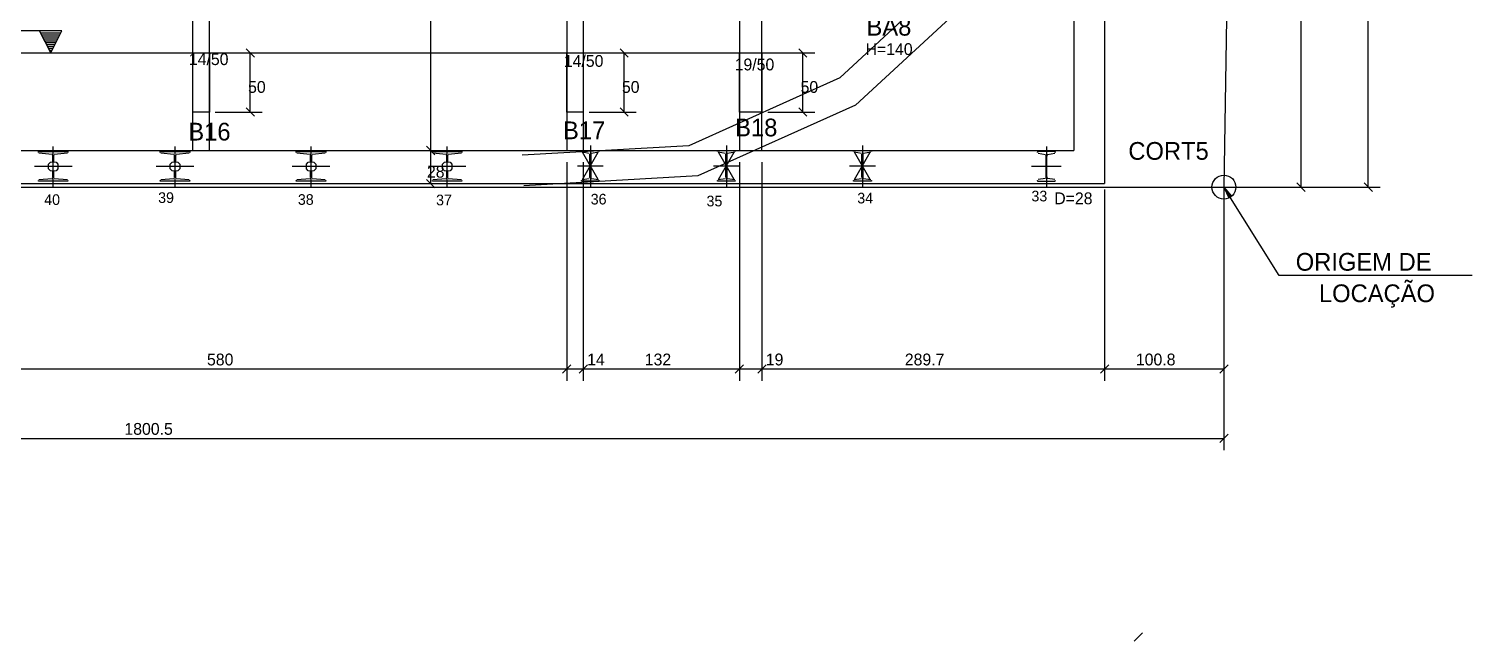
# Model space of a CAD drawing. Header units: metres. Extents: x -5 to 6148, y -6 to 3991.
# Drawn here: x 4862 to 6082, y 1701 to 2219 of the extents above; entities that cross this region are included whole.
import ezdxf

# ---------------------------------------------------------------- set-up
doc = ezdxf.new("R2010")
doc.units = ezdxf.units.M

msp = doc.modelspace()

# ---------------------------------------------------------------- linework, layer by layer
msp.add_circle((5872.2, 2084.9), 10.1)
at = {"layer": '1', "color": 1}
for p, q in [((5745.4, 2417.9), (5745.4, 2115.9)), ((5771.4, 2406.1), (5771.4, 2087.9)), ((4340.2, 2115.9), (5745.4, 2115.9)), ((2991.2, 2087.9), (5771.4, 2087.9))]:
    msp.add_line(p, q, dxfattribs=at)
for points in [[(5644.6, 2267.3), (5547.5, 2177.4), (5419.9, 2119.9), (5279.1, 2112)], [(5662.3, 2248.2), (5560.8, 2154.3), (5427.6, 2094.3), (5280.6, 2086)]]:
    msp.add_lwpolyline(points, dxfattribs=at)
at = {"layer": '2', "color": 2}
for p, q in [((5894.6, 3601.7), (5872.2, 2084.9)), ((5052.8, 2194.8), (5045.8, 2201.9)), ((5368.8, 2194.8), (5361.8, 2201.9)), ((5519.8, 2194.8), (5512.8, 2201.9)), ((5052.8, 2144.8), (5045.8, 2151.9)), ((5368.8, 2144.8), (5361.8, 2151.9)), ((5519.8, 2144.8), (5512.8, 2151.9)), ((5198.1, 2119.4), (5205.2, 2112.3)), ((5198.1, 2119.4), (5205.2, 2112.3)), ((5198.1, 2091.4), (5205.2, 2084.3)), ((5941, 2081.3), (5933.9, 2088.4)), ((5997.7, 2081.3), (5990.6, 2088.4)), ((2401.7, 2084.8), (5872.2, 2084.8)), ((5313.2, 1927.6), (5320.2, 1934.7)), ((5313.2, 1927.6), (5320.2, 1934.7)), ((5327.2, 1927.6), (5334.2, 1934.7)), ((5327.2, 1927.6), (5334.2, 1934.7)), ((5459.2, 1927.6), (5466.2, 1934.7)), ((5459.2, 1927.6), (5466.2, 1934.7)), ((5478.2, 1927.6), (5485.2, 1934.7)), ((5478.2, 1927.6), (5485.2, 1934.7)), ((5478.2, 1927.6), (5485.2, 1934.7)), ((5767.9, 1927.6), (5774.9, 1934.7)), ((5767.9, 1927.6), (5774.9, 1934.7)), ((5868.7, 1927.6), (5875.7, 1934.7)), ((5868.7, 1868.9), (5875.7, 1876)), ((5796.3, 1700.9), (5803.4, 1708))]:
    msp.add_line(p, q, dxfattribs=at)
at = {"layer": '3', "color": 3}
for p, q in [((5000.7, 2115.9), (5000.7, 2366.9)), ((5014.7, 2115.9), (5014.7, 2366.9)), ((4890, 2217.1), (4766.1, 2217.1)), ((4880.6, 2198.4), (4871.2, 2217.1)), ((4872.1, 2215.4), (4889.1, 2215.4)), ((4872.9, 2213.8), (4888.3, 2213.8)), ((4873.7, 2212.1), (4887.5, 2212.1)), ((4874.6, 2210.4), (4886.6, 2210.4)), ((4875.4, 2208.7), (4885.8, 2208.7)), ((4880.6, 2198.4), (4890, 2217.1)), ((4876.2, 2207.1), (4885, 2207.1)), ((4877.1, 2205.4), (4884.1, 2205.4)), ((4877.9, 2203.7), (4883.3, 2203.7)), ((4878.7, 2202.1), (4882.4, 2202.1)), ((4879.6, 2200.4), (4881.6, 2200.4))]:
    msp.add_line(p, q, dxfattribs=at)
for points in [[(5316.7, 2238.4), (5316.7, 2115.9)], [(5330.7, 2238.4), (5330.7, 2115.9)], [(5462.7, 2238.4), (5462.7, 2115.9)], [(5481.7, 2115.9), (5481.7, 2238.4)]]:
    msp.add_lwpolyline(points, dxfattribs=at)
at = {"layer": '6', "color": 6}
for p, q in [((4870.2, 2114.9), (4895.2, 2114.9)), ((4870.2, 2114.1), (4870.2, 2114.9)), ((4881.8, 2112.4), (4870.7, 2113.5)), ((4882.3, 2106.3), (4882.3, 2111.8)), ((4882.7, 2085.5), (4882.7, 2119.2)), ((4894.7, 2113.5), (4883.6, 2112.4)), ((4895.2, 2114.9), (4895.2, 2114.1)), ((4973.2, 2114.9), (4998.2, 2114.9)), ((4973.2, 2114.1), (4973.2, 2114.9)), ((4984.8, 2112.4), (4973.7, 2113.5)), ((4985.3, 2106.3), (4985.3, 2111.8)), ((4985.7, 2085.5), (4985.7, 2119.2)), ((4997.7, 2113.5), (4986.6, 2112.4)), ((4998.2, 2114.9), (4998.2, 2114.1)), ((5088.2, 2114.9), (5113.2, 2114.9)), ((5088.2, 2114.1), (5088.2, 2114.9)), ((5099.8, 2112.4), (5088.7, 2113.5)), ((5100.3, 2106.3), (5100.3, 2111.8)), ((5100.7, 2085.5), (5100.7, 2119.2)), ((5112.7, 2113.5), (5101.6, 2112.4)), ((5113.2, 2114.9), (5113.2, 2114.1)), ((5203.2, 2114.9), (5228.2, 2114.9)), ((5203.2, 2114.1), (5203.2, 2114.9)), ((5214.8, 2112.4), (5203.7, 2113.5)), ((5215.3, 2106.3), (5215.3, 2111.8)), ((5215.7, 2085.5), (5215.7, 2119.2)), ((5227.7, 2113.5), (5216.6, 2112.4)), ((5228.2, 2114.9), (5228.2, 2114.1)), ((5329.2, 2115.9), (5344.2, 2115.9)), ((5329.2, 2115.1), (5329.2, 2115.9)), ((5335.8, 2113.4), (5329.7, 2114.5)), ((5343.3, 2091.3), (5330, 2114.4)), ((5330, 2091.3), (5343.3, 2114.4)), ((5336.3, 2092.9), (5336.3, 2112.8)), ((5336.7, 2120.2), (5336.7, 2085.5)), ((5337.1, 2112.8), (5337.1, 2092.9)), ((5343.7, 2114.5), (5337.6, 2113.4)), ((5344.2, 2115.9), (5344.2, 2115.1)), ((5444.2, 2115.9), (5459.2, 2115.9)), ((5444.2, 2115.1), (5444.2, 2115.9)), ((5450.8, 2113.4), (5444.7, 2114.5)), ((5458.3, 2091.3), (5445, 2114.4)), ((5445, 2091.3), (5458.3, 2114.4)), ((5451.3, 2092.9), (5451.3, 2112.8)), ((5451.7, 2120.2), (5451.7, 2085.5)), ((5452.1, 2112.8), (5452.1, 2092.9)), ((5458.7, 2114.5), (5452.6, 2113.4)), ((5459.2, 2115.9), (5459.2, 2115.1)), ((5559.2, 2115.9), (5574.2, 2115.9)), ((5559.2, 2115.1), (5559.2, 2115.9)), ((5565.8, 2113.4), (5559.7, 2114.5)), ((5573.3, 2091.3), (5560, 2114.4)), ((5560, 2091.3), (5573.3, 2114.4)), ((5566.3, 2092.9), (5566.3, 2112.8)), ((5566.7, 2120.2), (5566.7, 2085.5)), ((5567.1, 2112.8), (5567.1, 2092.9)), ((5573.7, 2114.5), (5567.6, 2113.4)), ((5574.2, 2115.9), (5574.2, 2115.1)), ((5714.7, 2114.9), (5714.7, 2114.1)), ((5729.7, 2114.9), (5714.7, 2114.9)), ((5715.2, 2113.5), (5721.3, 2112.4)), ((5721.8, 2111.8), (5721.8, 2092.9)), ((5722.2, 2119.2), (5722.2, 2085.5)), ((5722.6, 2092.9), (5722.6, 2111.8)), ((5723.1, 2112.4), (5729.2, 2113.5)), ((5729.7, 2114.1), (5729.7, 2114.9)), ((4898.6, 2102.4), (4866.8, 2102.4)), ((4882.3, 2092.9), (4882.3, 2098.4)), ((4883.1, 2098.4), (4883.1, 2092.9)), ((5001.6, 2102.4), (4969.8, 2102.4)), ((4985.3, 2092.9), (4985.3, 2098.4)), ((4986.1, 2098.4), (4986.1, 2092.9)), ((5116.6, 2102.4), (5084.8, 2102.4)), ((5100.3, 2092.9), (5100.3, 2098.4)), ((5101.1, 2098.4), (5101.1, 2092.9)), ((5231.6, 2102.4), (5199.8, 2102.4)), ((5215.3, 2092.9), (5215.3, 2098.4)), ((5216.1, 2098.4), (5216.1, 2092.9)), ((5325.8, 2102.9), (5347.6, 2102.9)), ((5440.8, 2102.9), (5462.6, 2102.9)), ((5555.8, 2102.9), (5577.6, 2102.9)), ((5734.7, 2102.4), (5709.7, 2102.4)), ((4870.2, 2089.9), (4870.2, 2090.6)), ((4895.2, 2089.9), (4870.2, 2089.9)), ((4870.7, 2091.2), (4881.8, 2092.3)), ((4883.6, 2092.3), (4894.7, 2091.2)), ((4895.2, 2090.6), (4895.2, 2089.9)), ((4973.2, 2089.9), (4973.2, 2090.6)), ((4998.2, 2089.9), (4973.2, 2089.9)), ((4973.7, 2091.2), (4984.8, 2092.3)), ((4986.6, 2092.3), (4997.7, 2091.2)), ((4998.2, 2090.6), (4998.2, 2089.9)), ((5088.2, 2089.9), (5088.2, 2090.6)), ((5113.2, 2089.9), (5088.2, 2089.9)), ((5088.7, 2091.2), (5099.8, 2092.3)), ((5101.6, 2092.3), (5112.7, 2091.2)), ((5113.2, 2090.6), (5113.2, 2089.9)), ((5203.2, 2089.9), (5203.2, 2090.6)), ((5228.2, 2089.9), (5203.2, 2089.9)), ((5203.7, 2091.2), (5214.8, 2092.3)), ((5216.6, 2092.3), (5227.7, 2091.2)), ((5228.2, 2090.6), (5228.2, 2089.9)), ((5329.2, 2089.9), (5329.2, 2090.6)), ((5344.2, 2089.9), (5329.2, 2089.9)), ((5329.7, 2091.2), (5335.8, 2092.3)), ((5337.6, 2092.3), (5343.7, 2091.2)), ((5344.2, 2090.6), (5344.2, 2089.9)), ((5444.2, 2089.9), (5444.2, 2090.6)), ((5459.2, 2089.9), (5444.2, 2089.9)), ((5444.7, 2091.2), (5450.8, 2092.3)), ((5452.6, 2092.3), (5458.7, 2091.2)), ((5459.2, 2090.6), (5459.2, 2089.9)), ((5559.2, 2089.9), (5559.2, 2090.6)), ((5574.2, 2089.9), (5559.2, 2089.9)), ((5559.7, 2091.2), (5565.8, 2092.3)), ((5567.6, 2092.3), (5573.7, 2091.2)), ((5574.2, 2090.6), (5574.2, 2089.9)), ((5714.7, 2090.6), (5714.7, 2089.9)), ((5714.7, 2089.9), (5729.7, 2089.9)), ((5721.3, 2092.3), (5715.2, 2091.2)), ((5729.2, 2091.2), (5723.1, 2092.3)), ((5729.7, 2089.9), (5729.7, 2090.6))]:
    msp.add_line(p, q, dxfattribs=at)
for points in [[(5000.7, 2198.4), (5014.7, 2198.4), (5014.7, 2148.4), (5000.7, 2148.4), (5000.7, 2198.4)], [(5316.7, 2198.4), (5330.7, 2198.4), (5330.7, 2148.4), (5316.7, 2148.4), (5316.7, 2198.4)], [(5462.7, 2198.4), (5481.7, 2198.4), (5481.7, 2148.4), (5462.7, 2148.4), (5462.7, 2198.4)], [(4870.2, 2114.1), (4870.2, 2114.4), (4870.4, 2114.6), (4870.7, 2114.7)], [(4882.3, 2111.8), (4882.3, 2111.5), (4882.1, 2111.3), (4881.8, 2111.2)], [(4883.1, 2111.8), (4883.1, 2106.3)], [(4883.6, 2111.2), (4883.3, 2111.3), (4883.1, 2111.5), (4883.1, 2111.8), (4883.1, 2111.8), (4883.1, 2111.8), (4883.1, 2111.8)], [(4894.7, 2114.7), (4895, 2114.6), (4895.2, 2114.4), (4895.2, 2114.1)], [(4973.2, 2114.1), (4973.2, 2114.4), (4973.4, 2114.6), (4973.7, 2114.7)], [(4985.3, 2111.8), (4985.3, 2111.5), (4985.1, 2111.3), (4984.8, 2111.2)], [(4986.1, 2111.8), (4986.1, 2106.3)], [(4986.6, 2111.2), (4986.3, 2111.3), (4986.1, 2111.5), (4986.1, 2111.8), (4986.1, 2111.8), (4986.1, 2111.8), (4986.1, 2111.8)], [(4997.7, 2114.7), (4998, 2114.6), (4998.2, 2114.4), (4998.2, 2114.1)], [(5088.2, 2114.1), (5088.2, 2114.4), (5088.4, 2114.6), (5088.7, 2114.7)], [(5100.3, 2111.8), (5100.3, 2111.5), (5100.1, 2111.3), (5099.8, 2111.2)], [(5101.1, 2111.8), (5101.1, 2106.3)], [(5101.6, 2111.2), (5101.3, 2111.3), (5101.1, 2111.5), (5101.1, 2111.8), (5101.1, 2111.8), (5101.1, 2111.8), (5101.1, 2111.8)], [(5112.7, 2114.7), (5113, 2114.6), (5113.2, 2114.4), (5113.2, 2114.1)], [(5203.2, 2114.1), (5203.2, 2114.4), (5203.4, 2114.6), (5203.7, 2114.7)], [(5215.3, 2111.8), (5215.3, 2111.5), (5215.1, 2111.3), (5214.8, 2111.2)], [(5216.1, 2111.8), (5216.1, 2106.3)], [(5216.6, 2111.2), (5216.3, 2111.3), (5216.1, 2111.5), (5216.1, 2111.8), (5216.1, 2111.8), (5216.1, 2111.8), (5216.1, 2111.8)], [(5227.7, 2114.7), (5228, 2114.6), (5228.2, 2114.4), (5228.2, 2114.1)], [(5329.2, 2115.1), (5329.2, 2115.4), (5329.4, 2115.6), (5329.7, 2115.7)], [(5336.3, 2112.8), (5336.3, 2112.5), (5336.1, 2112.3), (5335.8, 2112.2)], [(5337.6, 2112.2), (5337.3, 2112.3), (5337.1, 2112.5), (5337.1, 2112.8)], [(5343.7, 2115.7), (5344, 2115.6), (5344.2, 2115.4), (5344.2, 2115.1)], [(5444.2, 2115.1), (5444.2, 2115.4), (5444.4, 2115.6), (5444.7, 2115.7)], [(5451.3, 2112.8), (5451.3, 2112.5), (5451.1, 2112.3), (5450.8, 2112.2)], [(5452.6, 2112.2), (5452.3, 2112.3), (5452.1, 2112.5), (5452.1, 2112.8)], [(5458.7, 2115.7), (5459, 2115.6), (5459.2, 2115.4), (5459.2, 2115.1)], [(5559.2, 2115.1), (5559.2, 2115.4), (5559.4, 2115.6), (5559.7, 2115.7)], [(5566.3, 2112.8), (5566.3, 2112.5), (5566.1, 2112.3), (5565.8, 2112.2)], [(5567.6, 2112.2), (5567.3, 2112.3), (5567.1, 2112.5), (5567.1, 2112.8)], [(5573.7, 2115.7), (5574, 2115.6), (5574.2, 2115.4), (5574.2, 2115.1)], [(5714.7, 2114.1), (5714.7, 2114.4), (5714.9, 2114.6), (5715.2, 2114.7)], [(5721.8, 2111.8), (5721.8, 2111.5), (5721.6, 2111.3), (5721.3, 2111.2)], [(5723.1, 2111.2), (5722.8, 2111.3), (5722.6, 2111.5), (5722.6, 2111.8)], [(5729.2, 2114.7), (5729.5, 2114.6), (5729.7, 2114.4), (5729.7, 2114.1)], [(4882.3, 2098.4), (4880.3, 2098.6), (4878.7, 2100.3), (4878.7, 2102.4), (4878.7, 2104.4), (4880.3, 2106.1), (4882.3, 2106.3)], [(4883.1, 2106.3), (4885.1, 2106.1), (4886.7, 2104.4), (4886.7, 2102.4), (4886.7, 2100.3), (4885.1, 2098.6), (4883.1, 2098.4)], [(4985.3, 2098.4), (4983.3, 2098.6), (4981.7, 2100.3), (4981.7, 2102.4), (4981.7, 2104.4), (4983.3, 2106.1), (4985.3, 2106.3)], [(4986.1, 2106.3), (4988.1, 2106.1), (4989.7, 2104.4), (4989.7, 2102.4), (4989.7, 2100.3), (4988.1, 2098.6), (4986.1, 2098.4)], [(5100.3, 2098.4), (5098.3, 2098.6), (5096.7, 2100.3), (5096.7, 2102.4), (5096.7, 2104.4), (5098.3, 2106.1), (5100.3, 2106.3)], [(5101.1, 2106.3), (5103.1, 2106.1), (5104.7, 2104.4), (5104.7, 2102.4), (5104.7, 2100.3), (5103.1, 2098.6), (5101.1, 2098.4)], [(5215.3, 2098.4), (5213.3, 2098.6), (5211.7, 2100.3), (5211.7, 2102.4), (5211.7, 2104.4), (5213.3, 2106.1), (5215.3, 2106.3)], [(5216.1, 2106.3), (5218.1, 2106.1), (5219.7, 2104.4), (5219.7, 2102.4), (5219.7, 2100.3), (5218.1, 2098.6), (5216.1, 2098.4)], [(4870.7, 2090), (4870.4, 2090.1), (4870.2, 2090.3), (4870.2, 2090.6)], [(4881.8, 2093.5), (4882.1, 2093.4), (4882.3, 2093.2), (4882.3, 2092.9)], [(4883.1, 2092.9), (4883.1, 2093.2), (4883.3, 2093.4), (4883.6, 2093.5)], [(4895.2, 2090.6), (4895.2, 2090.3), (4895, 2090.1), (4894.7, 2090)], [(4973.7, 2090), (4973.4, 2090.1), (4973.2, 2090.3), (4973.2, 2090.6)], [(4984.8, 2093.5), (4985.1, 2093.4), (4985.3, 2093.2), (4985.3, 2092.9)], [(4986.1, 2092.9), (4986.1, 2093.2), (4986.3, 2093.4), (4986.6, 2093.5)], [(4998.2, 2090.6), (4998.2, 2090.3), (4998, 2090.1), (4997.7, 2090)], [(5088.7, 2090), (5088.4, 2090.1), (5088.2, 2090.3), (5088.2, 2090.6)], [(5099.8, 2093.5), (5100.1, 2093.4), (5100.3, 2093.2), (5100.3, 2092.9)], [(5101.1, 2092.9), (5101.1, 2093.2), (5101.3, 2093.4), (5101.6, 2093.5)], [(5113.2, 2090.6), (5113.2, 2090.3), (5113, 2090.1), (5112.7, 2090)], [(5203.7, 2090), (5203.4, 2090.1), (5203.2, 2090.3), (5203.2, 2090.6)], [(5214.8, 2093.5), (5215.1, 2093.4), (5215.3, 2093.2), (5215.3, 2092.9)], [(5216.1, 2092.9), (5216.1, 2093.2), (5216.3, 2093.4), (5216.6, 2093.5)], [(5228.2, 2090.6), (5228.2, 2090.3), (5228, 2090.1), (5227.7, 2090)], [(5329.7, 2090), (5329.4, 2090.1), (5329.2, 2090.3), (5329.2, 2090.6)], [(5335.8, 2093.5), (5336.1, 2093.4), (5336.3, 2093.2), (5336.3, 2092.9), (5336.3, 2092.9), (5336.3, 2092.9), (5336.3, 2092.9)], [(5337.1, 2092.9), (5337.1, 2093.2), (5337.3, 2093.4), (5337.6, 2093.5)], [(5344.2, 2090.6), (5344.2, 2090.3), (5344, 2090.1), (5343.7, 2090)], [(5444.7, 2090), (5444.4, 2090.1), (5444.2, 2090.3), (5444.2, 2090.6)], [(5450.8, 2093.5), (5451.1, 2093.4), (5451.3, 2093.2), (5451.3, 2092.9), (5451.3, 2092.9), (5451.3, 2092.9), (5451.3, 2092.9)], [(5452.1, 2092.9), (5452.1, 2093.2), (5452.3, 2093.4), (5452.6, 2093.5)], [(5459.2, 2090.6), (5459.2, 2090.3), (5459, 2090.1), (5458.7, 2090)], [(5559.7, 2090), (5559.4, 2090.1), (5559.2, 2090.3), (5559.2, 2090.6)], [(5565.8, 2093.5), (5566.1, 2093.4), (5566.3, 2093.2), (5566.3, 2092.9), (5566.3, 2092.9), (5566.3, 2092.9), (5566.3, 2092.9)], [(5567.1, 2092.9), (5567.1, 2093.2), (5567.3, 2093.4), (5567.6, 2093.5)], [(5574.2, 2090.6), (5574.2, 2090.3), (5574, 2090.1), (5573.7, 2090)], [(5715.2, 2090), (5714.9, 2090.1), (5714.7, 2090.3), (5714.7, 2090.6)], [(5721.3, 2093.5), (5721.6, 2093.4), (5721.8, 2093.2), (5721.8, 2092.9)], [(5722.6, 2092.9), (5722.6, 2092.9), (5722.6, 2092.9), (5722.6, 2092.9), (5722.6, 2093.2), (5722.8, 2093.4), (5723.1, 2093.5)], [(5729.7, 2090.6), (5729.7, 2090.3), (5729.5, 2090.1), (5729.2, 2090)]]:
    msp.add_lwpolyline(points, dxfattribs=at)
at = {"layer": '8', "color": 8}
for points in [[(5014.7, 2148.4), (5000.7, 2148.4), (5000.7, 2198.4), (5014.7, 2198.4), (5014.7, 2148.4)], [(5330.7, 2148.4), (5316.7, 2148.4), (5316.7, 2198.4), (5330.7, 2198.4), (5330.7, 2148.4)], [(5481.7, 2148.4), (5462.7, 2148.4), (5462.7, 2198.4), (5481.7, 2198.4), (5481.7, 2148.4)]]:
    msp.add_lwpolyline(points, dxfattribs=at)
at = {"layer": '9', "color": 9}
for p, q in [((5994.2, 2084.9), (5994.2, 2709.9)), ((5937.4, 2084.9), (5937.4, 2406.1)), ((5201.6, 2366.9), (5201.6, 2115.9)), ((4671.2, 2198.4), (5526.3, 2198.4)), ((5019.7, 2198.4), (5059.3, 2198.4)), ((5049.3, 2148.4), (5049.3, 2198.4)), ((5335.7, 2198.4), (5375.3, 2198.4)), ((5365.3, 2148.4), (5365.3, 2198.4)), ((5486.7, 2198.4), (5526.3, 2198.4)), ((5516.3, 2148.4), (5516.3, 2198.4)), ((5019.7, 2148.4), (5059.3, 2148.4)), ((5335.7, 2148.4), (5375.3, 2148.4)), ((5486.7, 2148.4), (5526.3, 2148.4)), ((5201.6, 2115.9), (5201.6, 2087.9)), ((5316.7, 2105.9), (5316.7, 1921.1)), ((5330.7, 2105.9), (5330.7, 1921.1)), ((5462.7, 2105.9), (5462.7, 1921.1)), ((5481.7, 2105.9), (5481.7, 1921.1)), ((5771.4, 2082.9), (5771.4, 1921.1)), ((5872.2, 2084.9), (5872.2, 1921.1)), ((5872.2, 2084.9), (6004.2, 2084.9)), ((5872.2, 2079.9), (5872.2, 1862.4)), ((5877.2, 2084.9), (5947.4, 2084.9)), ((5877.2, 2084.9), (6004.2, 2084.9)), ((5481.7, 1964), (5481.7, 1921.1)), ((4736.7, 1931.1), (5316.7, 1931.1)), ((5316.7, 1931.1), (5330.7, 1931.1)), ((5330.7, 1931.1), (5462.7, 1931.1)), ((5462.7, 1931.1), (5481.7, 1931.1)), ((5481.7, 1931.1), (5771.4, 1931.1)), ((5771.4, 1931.1), (5872.2, 1931.1)), ((4071.7, 1872.4), (5872.2, 1872.4))]:
    msp.add_line(p, q, dxfattribs=at)
msp.add_lwpolyline([(6082, 2010), (5918.8, 2010), (5872.2, 2084.9), (5878.5, 2077.1), (5872.2, 2084.9), (5876.3, 2075.8)], dxfattribs=at)

# ---------------------------------------------------------------- texts
at = {"layer": '2', "color": 2}
for s, p in [('50', (5047.4, 2164.6)), ('50', (5363.4, 2164.6)), ('50', (5514.4, 2164.6)), ('28', (5198.6, 2092.9)), ('580', (5012.7, 1934.1)), ('14', (5334, 1934.1)), ('132', (5382.7, 1934.1)), ('19', (5485, 1934.1)), ('289.7', (5602.5, 1934.1)), ('100.8', (5797.8, 1934.1)), ('1800.5', (4942.9, 1875.4))]:
    msp.add_text(s, height=10, dxfattribs=at).set_placement(p)
at = {"layer": '3', "color": 3}
for s, height, p in [('BA8', 15, (5570.1, 2213)), ('14/50', 10, (4997.4, 2188.1)), ('14/50', 10, (5314.3, 2186.6)), ('H=140', 10, (5569.3, 2196.6)), ('19/50', 10, (5458.7, 2183.6)), ('40', 9, (4875.1, 2069.8)), ('39', 9, (4971.4, 2071.5)), ('38', 9, (5089.5, 2069.9)), ('37', 9, (5206.3, 2069.5)), ('36', 9, (5337, 2070.2)), ('35', 9, (5434.9, 2068.6)), ('34', 9, (5562.3, 2071.1)), ('33', 9, (5709.5, 2072.8)), ('D=28', 10, (5728.8, 2070.4))]:
    msp.add_text(s, height=height, dxfattribs=at).set_placement(p)
at = {"layer": '4', "color": 4}
for s, p in [('B16', (4996.9, 2124.3)), ('B17', (5313.6, 2125.4)), ('B18', (5459.1, 2127.8)), ('CORT5', (5791.4, 2108)), ('ORIGEM DE', (5932.9, 2014.2)), ('LOCAÇÃO', (5952.5, 1987.6))]:
    msp.add_text(s, height=15, dxfattribs=at).set_placement(p)

doc.saveas('drawing.dxf')
